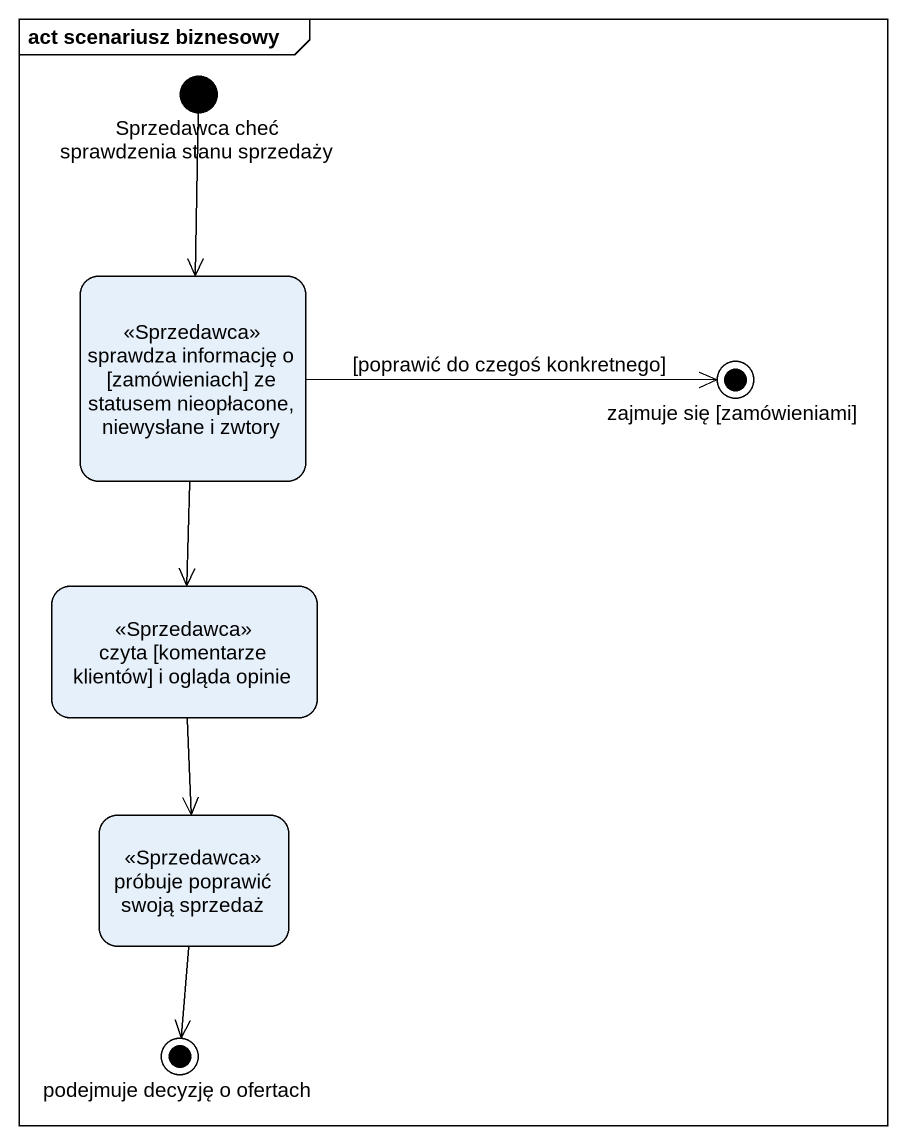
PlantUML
@startuml
mainframe act scenariusz biznesowy
hide empty description
state "Sprzedawca cheć sprawdzenia stanu sprzedaży" as Sprzedawca_cheć_sprawdzenia <<start>>
state "sprawdza informację o [zamówieniach] ze statusem nieopłacone, niewysłane i zwtory" as sprawdza_informację_o <<Sprzedawca>>
state "zajmuje się [zamówieniami]" as zajmuje_się_zamówieniami <<end>>
state "czyta [komentarze klientów] i ogląda opinie" as czyta_komentarze_klientów_i <<Sprzedawca>>
state "próbuje poprawić swoją sprzedaż" as próbuje_poprawić_swoją <<Sprzedawca>>
state "podejmuje decyzję o ofertach" as podejmuje_decyzję_o_ofertach <<end>>
Sprzedawca_cheć_sprawdzenia --> sprawdza_informację_o
sprawdza_informację_o -right-> zajmuje_się_zamówieniami : [poprawić do czegoś konkretnego]
sprawdza_informację_o --> czyta_komentarze_klientów_i
czyta_komentarze_klientów_i --> próbuje_poprawić_swoją
próbuje_poprawić_swoją --> podejmuje_decyzję_o_ofertach
@enduml
